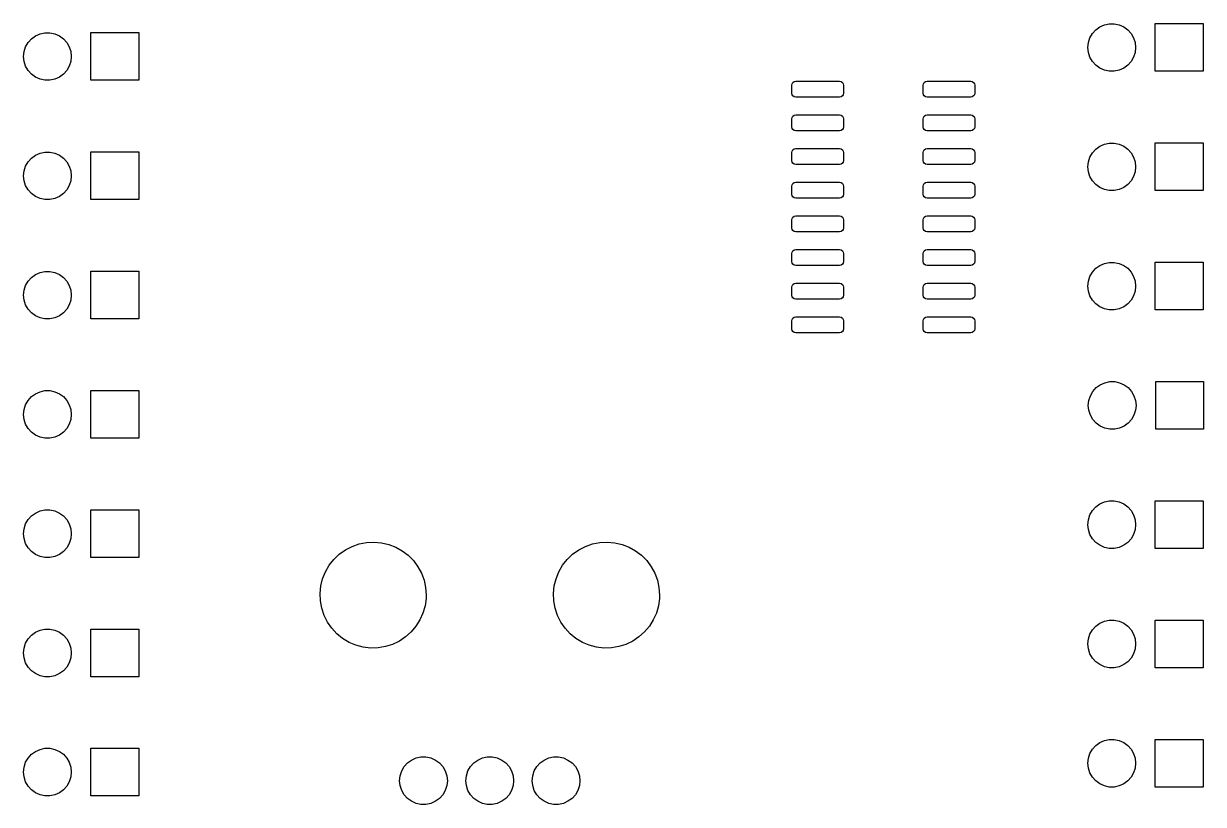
# Model space of a CAD drawing. Extents: x 0 to 360, y 0 to 260.
# Drawn here: x 180.43 to 224.92, y 166.68 to 196.13 of the extents above; entities that cross this region are included whole.
import ezdxf

# ---------------------------------------------------------------- set-up
doc = ezdxf.new("R2010")
doc.units = 0
doc.layers.add('BLACK', color=7, linetype='CONTINUOUS')

msp = doc.modelspace()

# ---------------------------------------------------------------- linework, layer by layer
at = {"layer": 'BLACK', "linetype": 'CONTINUOUS'}
for p, q in [((181.051, 195.742), (181.236, 195.781)), ((181.236, 195.781), (181.424, 195.781)), ((181.424, 195.781), (181.608, 195.742)), ((182.97, 193.986), (182.97, 195.786)), ((182.97, 195.786), (184.77, 195.786)), ((184.77, 195.786), (184.77, 193.986)), ((220.738, 195.755), (220.864, 195.895)), ((220.864, 195.895), (221.017, 196.006)), ((221.017, 196.006), (221.188, 196.082)), ((221.188, 196.082), (221.373, 196.121)), ((221.373, 196.121), (221.561, 196.121)), ((221.561, 196.121), (221.745, 196.082)), ((221.745, 196.082), (221.917, 196.006)), ((221.917, 196.006), (222.069, 195.895)), ((222.069, 195.895), (222.195, 195.755)), ((223.107, 194.326), (223.107, 196.126)), ((223.107, 196.126), (224.907, 196.126)), ((224.907, 196.126), (224.907, 194.326)), ((180.507, 195.252), (180.601, 195.415)), ((180.601, 195.415), (180.727, 195.555)), ((180.727, 195.555), (180.88, 195.666)), ((180.88, 195.666), (181.051, 195.742)), ((181.608, 195.742), (181.78, 195.666)), ((181.78, 195.666), (181.932, 195.555)), ((181.932, 195.555), (182.058, 195.415)), ((182.058, 195.415), (182.152, 195.252)), ((220.567, 195.226), (220.586, 195.414)), ((220.586, 195.414), (220.644, 195.592)), ((220.644, 195.592), (220.738, 195.755)), ((222.195, 195.755), (222.289, 195.592)), ((222.289, 195.592), (222.347, 195.414)), ((222.347, 195.414), (222.367, 195.226)), ((180.43, 194.886), (180.449, 195.073)), ((180.449, 194.699), (180.43, 194.886)), ((180.449, 195.073), (180.507, 195.252)), ((182.152, 195.252), (182.21, 195.073)), ((182.21, 195.073), (182.23, 194.886)), ((182.23, 194.886), (182.21, 194.699)), ((220.586, 195.039), (220.567, 195.226)), ((220.644, 194.86), (220.586, 195.039)), ((222.347, 195.039), (222.289, 194.86)), ((222.367, 195.226), (222.347, 195.039)), ((180.507, 194.52), (180.449, 194.699)), ((180.601, 194.357), (180.507, 194.52)), ((182.152, 194.52), (182.058, 194.357)), ((182.21, 194.699), (182.152, 194.52)), ((220.738, 194.697), (220.644, 194.86)), ((220.864, 194.558), (220.738, 194.697)), ((221.017, 194.447), (220.864, 194.558)), ((221.188, 194.37), (221.017, 194.447)), ((221.917, 194.447), (221.745, 194.37)), ((222.069, 194.558), (221.917, 194.447)), ((222.195, 194.697), (222.069, 194.558)), ((222.289, 194.86), (222.195, 194.697)), ((180.727, 194.217), (180.601, 194.357)), ((180.88, 194.107), (180.727, 194.217)), ((181.051, 194.03), (180.88, 194.107)), ((181.236, 193.991), (181.051, 194.03)), ((181.424, 193.991), (181.236, 193.991)), ((181.608, 194.03), (181.424, 193.991)), ((181.78, 194.107), (181.608, 194.03)), ((181.932, 194.217), (181.78, 194.107)), ((182.058, 194.357), (181.932, 194.217)), ((184.77, 193.986), (182.97, 193.986)), ((221.373, 194.331), (221.188, 194.37)), ((221.561, 194.331), (221.373, 194.331)), ((221.745, 194.37), (221.561, 194.331)), ((224.907, 194.326), (223.107, 194.326)), ((209.401, 193.802), (209.412, 193.859)), ((209.401, 193.502), (209.401, 193.802)), ((209.412, 193.859), (209.445, 193.908)), ((209.445, 193.908), (209.494, 193.941)), ((209.494, 193.941), (209.551, 193.952)), ((209.551, 193.952), (211.201, 193.952)), ((211.201, 193.952), (211.258, 193.941)), ((211.258, 193.941), (211.307, 193.908)), ((211.307, 193.908), (211.34, 193.859)), ((211.34, 193.859), (211.351, 193.802)), ((211.351, 193.802), (211.351, 193.502)), ((214.351, 193.802), (214.362, 193.859)), ((214.351, 193.502), (214.351, 193.802)), ((214.362, 193.859), (214.395, 193.908)), ((214.395, 193.908), (214.444, 193.941)), ((214.444, 193.941), (214.501, 193.952)), ((214.501, 193.952), (216.151, 193.952)), ((216.151, 193.952), (216.208, 193.941)), ((216.208, 193.941), (216.257, 193.908)), ((216.257, 193.908), (216.29, 193.859)), ((216.29, 193.859), (216.301, 193.802)), ((216.301, 193.802), (216.301, 193.502)), ((209.412, 193.445), (209.401, 193.502)), ((209.445, 193.396), (209.412, 193.445)), ((209.494, 193.363), (209.445, 193.396)), ((209.551, 193.352), (209.494, 193.363)), ((211.201, 193.352), (209.551, 193.352)), ((211.258, 193.363), (211.201, 193.352)), ((211.307, 193.396), (211.258, 193.363)), ((211.34, 193.445), (211.307, 193.396)), ((211.351, 193.502), (211.34, 193.445)), ((214.362, 193.445), (214.351, 193.502)), ((214.395, 193.396), (214.362, 193.445)), ((214.444, 193.363), (214.395, 193.396)), ((214.501, 193.352), (214.444, 193.363)), ((216.151, 193.352), (214.501, 193.352)), ((216.208, 193.363), (216.151, 193.352)), ((216.257, 193.396), (216.208, 193.363)), ((216.29, 193.445), (216.257, 193.396)), ((216.301, 193.502), (216.29, 193.445)), ((209.445, 192.638), (209.494, 192.671)), ((209.494, 192.671), (209.551, 192.682)), ((209.551, 192.682), (211.201, 192.682)), ((211.201, 192.682), (211.258, 192.671)), ((211.258, 192.671), (211.307, 192.638)), ((214.395, 192.638), (214.444, 192.671)), ((214.444, 192.671), (214.501, 192.682)), ((214.501, 192.682), (216.151, 192.682)), ((216.151, 192.682), (216.208, 192.671)), ((216.208, 192.671), (216.257, 192.638)), ((209.401, 192.532), (209.412, 192.589)), ((209.401, 192.232), (209.401, 192.532)), ((209.412, 192.175), (209.401, 192.232)), ((209.412, 192.589), (209.445, 192.638)), ((211.307, 192.638), (211.34, 192.589)), ((211.34, 192.589), (211.351, 192.532)), ((211.351, 192.232), (211.34, 192.175)), ((211.351, 192.532), (211.351, 192.232)), ((214.351, 192.532), (214.362, 192.589)), ((214.351, 192.232), (214.351, 192.532)), ((214.362, 192.175), (214.351, 192.232)), ((214.362, 192.589), (214.395, 192.638)), ((216.257, 192.638), (216.29, 192.589)), ((216.29, 192.589), (216.301, 192.532)), ((216.301, 192.232), (216.29, 192.175)), ((216.301, 192.532), (216.301, 192.232)), ((209.445, 192.126), (209.412, 192.175)), ((209.494, 192.093), (209.445, 192.126)), ((209.551, 192.082), (209.494, 192.093)), ((211.201, 192.082), (209.551, 192.082)), ((211.258, 192.093), (211.201, 192.082)), ((211.307, 192.126), (211.258, 192.093)), ((211.34, 192.175), (211.307, 192.126)), ((214.395, 192.126), (214.362, 192.175)), ((214.444, 192.093), (214.395, 192.126)), ((214.501, 192.082), (214.444, 192.093)), ((216.151, 192.082), (214.501, 192.082)), ((216.208, 192.093), (216.151, 192.082)), ((216.257, 192.126), (216.208, 192.093)), ((216.29, 192.175), (216.257, 192.126)), ((209.401, 191.262), (209.412, 191.319)), ((209.412, 191.319), (209.445, 191.368)), ((209.445, 191.368), (209.494, 191.401)), ((209.494, 191.401), (209.551, 191.412)), ((209.551, 191.412), (211.201, 191.412)), ((211.201, 191.412), (211.258, 191.401)), ((211.258, 191.401), (211.307, 191.368)), ((211.307, 191.368), (211.34, 191.319)), ((211.34, 191.319), (211.351, 191.262)), ((214.351, 191.262), (214.362, 191.319)), ((214.362, 191.319), (214.395, 191.368)), ((214.395, 191.368), (214.444, 191.401)), ((214.444, 191.401), (214.501, 191.412)), ((214.501, 191.412), (216.151, 191.412)), ((216.151, 191.412), (216.208, 191.401)), ((216.208, 191.401), (216.257, 191.368)), ((216.257, 191.368), (216.29, 191.319)), ((216.29, 191.319), (216.301, 191.262)), ((220.738, 191.255), (220.864, 191.395)), ((220.864, 191.395), (221.017, 191.506)), ((221.017, 191.506), (221.188, 191.582)), ((221.188, 191.582), (221.373, 191.621)), ((221.373, 191.621), (221.561, 191.621)), ((221.561, 191.621), (221.745, 191.582)), ((221.745, 191.582), (221.917, 191.506)), ((221.917, 191.506), (222.069, 191.395)), ((222.069, 191.395), (222.195, 191.255)), ((223.107, 189.826), (223.107, 191.626)), ((223.107, 191.626), (224.907, 191.626)), ((224.907, 191.626), (224.907, 189.826)), ((180.507, 190.752), (180.601, 190.915)), ((180.601, 190.915), (180.727, 191.055)), ((180.727, 191.055), (180.88, 191.166)), ((180.88, 191.166), (181.051, 191.242)), ((181.051, 191.242), (181.236, 191.281)), ((181.236, 191.281), (181.424, 191.281)), ((181.424, 191.281), (181.608, 191.242)), ((181.608, 191.242), (181.78, 191.166)), ((181.78, 191.166), (181.932, 191.055)), ((181.932, 191.055), (182.058, 190.915)), ((182.058, 190.915), (182.152, 190.752)), ((182.97, 189.486), (182.97, 191.286)), ((182.97, 191.286), (184.77, 191.286)), ((184.77, 191.286), (184.77, 189.486)), ((209.401, 190.962), (209.401, 191.262)), ((209.412, 190.905), (209.401, 190.962)), ((209.445, 190.856), (209.412, 190.905)), ((211.34, 190.905), (211.307, 190.856)), ((211.351, 190.962), (211.34, 190.905)), ((211.351, 191.262), (211.351, 190.962)), ((214.351, 190.962), (214.351, 191.262)), ((214.362, 190.905), (214.351, 190.962)), ((214.395, 190.856), (214.362, 190.905)), ((216.29, 190.905), (216.257, 190.856)), ((216.301, 190.962), (216.29, 190.905)), ((216.301, 191.262), (216.301, 190.962)), ((220.567, 190.726), (220.586, 190.914)), ((220.586, 190.914), (220.644, 191.092)), ((220.644, 191.092), (220.738, 191.255)), ((222.195, 191.255), (222.289, 191.092)), ((222.289, 191.092), (222.347, 190.914)), ((222.347, 190.914), (222.367, 190.726)), ((180.43, 190.386), (180.449, 190.573)), ((180.449, 190.573), (180.507, 190.752)), ((182.152, 190.752), (182.21, 190.573)), ((182.21, 190.573), (182.23, 190.386)), ((209.494, 190.823), (209.445, 190.856)), ((209.551, 190.812), (209.494, 190.823)), ((211.201, 190.812), (209.551, 190.812)), ((211.258, 190.823), (211.201, 190.812)), ((211.307, 190.856), (211.258, 190.823)), ((214.444, 190.823), (214.395, 190.856)), ((214.501, 190.812), (214.444, 190.823)), ((216.151, 190.812), (214.501, 190.812)), ((216.208, 190.823), (216.151, 190.812)), ((216.257, 190.856), (216.208, 190.823)), ((220.586, 190.539), (220.567, 190.726)), ((220.644, 190.36), (220.586, 190.539)), ((222.347, 190.539), (222.289, 190.36)), ((222.367, 190.726), (222.347, 190.539)), ((180.449, 190.199), (180.43, 190.386)), ((180.507, 190.02), (180.449, 190.199)), ((180.601, 189.857), (180.507, 190.02)), ((182.152, 190.02), (182.058, 189.857)), ((182.21, 190.199), (182.152, 190.02)), ((182.23, 190.386), (182.21, 190.199)), ((209.401, 189.992), (209.412, 190.049)), ((209.401, 189.692), (209.401, 189.992)), ((209.412, 190.049), (209.445, 190.098)), ((209.445, 190.098), (209.494, 190.131)), ((209.494, 190.131), (209.551, 190.142)), ((209.551, 190.142), (211.201, 190.142)), ((211.201, 190.142), (211.258, 190.131)), ((211.258, 190.131), (211.307, 190.098)), ((211.307, 190.098), (211.34, 190.049)), ((211.34, 190.049), (211.351, 189.992)), ((211.351, 189.992), (211.351, 189.692)), ((214.351, 189.992), (214.362, 190.049)), ((214.351, 189.692), (214.351, 189.992)), ((214.362, 190.049), (214.395, 190.098)), ((214.395, 190.098), (214.444, 190.131)), ((214.444, 190.131), (214.501, 190.142)), ((214.501, 190.142), (216.151, 190.142)), ((216.151, 190.142), (216.208, 190.131)), ((216.208, 190.131), (216.257, 190.098)), ((216.257, 190.098), (216.29, 190.049)), ((216.29, 190.049), (216.301, 189.992)), ((216.301, 189.992), (216.301, 189.692)), ((220.738, 190.197), (220.644, 190.36)), ((220.864, 190.058), (220.738, 190.197)), ((221.017, 189.947), (220.864, 190.058)), ((222.069, 190.058), (221.917, 189.947)), ((222.195, 190.197), (222.069, 190.058)), ((222.289, 190.36), (222.195, 190.197)), ((180.727, 189.717), (180.601, 189.857)), ((180.88, 189.607), (180.727, 189.717)), ((181.051, 189.53), (180.88, 189.607)), ((181.78, 189.607), (181.608, 189.53)), ((181.932, 189.717), (181.78, 189.607)), ((182.058, 189.857), (181.932, 189.717)), ((209.412, 189.635), (209.401, 189.692)), ((209.445, 189.586), (209.412, 189.635)), ((209.494, 189.553), (209.445, 189.586)), ((209.551, 189.542), (209.494, 189.553)), ((211.201, 189.542), (209.551, 189.542)), ((211.258, 189.553), (211.201, 189.542)), ((211.307, 189.586), (211.258, 189.553)), ((211.34, 189.635), (211.307, 189.586)), ((211.351, 189.692), (211.34, 189.635)), ((214.362, 189.635), (214.351, 189.692)), ((214.395, 189.586), (214.362, 189.635)), ((214.444, 189.553), (214.395, 189.586)), ((214.501, 189.542), (214.444, 189.553)), ((216.151, 189.542), (214.501, 189.542)), ((216.208, 189.553), (216.151, 189.542)), ((216.257, 189.586), (216.208, 189.553)), ((216.29, 189.635), (216.257, 189.586)), ((216.301, 189.692), (216.29, 189.635)), ((221.188, 189.87), (221.017, 189.947)), ((221.373, 189.831), (221.188, 189.87)), ((221.561, 189.831), (221.373, 189.831)), ((221.745, 189.87), (221.561, 189.831)), ((221.917, 189.947), (221.745, 189.87)), ((224.907, 189.826), (223.107, 189.826)), ((181.236, 189.491), (181.051, 189.53)), ((181.424, 189.491), (181.236, 189.491)), ((181.608, 189.53), (181.424, 189.491)), ((184.77, 189.486), (182.97, 189.486)), ((209.401, 188.722), (209.412, 188.779)), ((209.401, 188.422), (209.401, 188.722)), ((209.412, 188.779), (209.445, 188.828)), ((209.445, 188.828), (209.494, 188.861)), ((209.494, 188.861), (209.551, 188.872)), ((209.551, 188.872), (211.201, 188.872)), ((211.201, 188.872), (211.258, 188.861)), ((211.258, 188.861), (211.307, 188.828)), ((211.307, 188.828), (211.34, 188.779)), ((211.34, 188.779), (211.351, 188.722)), ((211.351, 188.722), (211.351, 188.422)), ((214.351, 188.722), (214.362, 188.779)), ((214.351, 188.422), (214.351, 188.722)), ((214.362, 188.779), (214.395, 188.828)), ((214.395, 188.828), (214.444, 188.861)), ((214.444, 188.861), (214.501, 188.872)), ((214.501, 188.872), (216.151, 188.872)), ((216.151, 188.872), (216.208, 188.861)), ((216.208, 188.861), (216.257, 188.828)), ((216.257, 188.828), (216.29, 188.779)), ((216.29, 188.779), (216.301, 188.722)), ((216.301, 188.722), (216.301, 188.422)), ((209.412, 188.365), (209.401, 188.422)), ((209.445, 188.316), (209.412, 188.365)), ((209.494, 188.283), (209.445, 188.316)), ((209.551, 188.272), (209.494, 188.283)), ((211.201, 188.272), (209.551, 188.272)), ((211.258, 188.283), (211.201, 188.272)), ((211.307, 188.316), (211.258, 188.283)), ((211.34, 188.365), (211.307, 188.316)), ((211.351, 188.422), (211.34, 188.365)), ((214.362, 188.365), (214.351, 188.422)), ((214.395, 188.316), (214.362, 188.365)), ((214.444, 188.283), (214.395, 188.316)), ((214.501, 188.272), (214.444, 188.283)), ((216.151, 188.272), (214.501, 188.272)), ((216.208, 188.283), (216.151, 188.272)), ((216.257, 188.316), (216.208, 188.283)), ((216.29, 188.365), (216.257, 188.316)), ((216.301, 188.422), (216.29, 188.365)), ((209.401, 187.452), (209.412, 187.509)), ((209.401, 187.152), (209.401, 187.452)), ((209.412, 187.509), (209.445, 187.558)), ((209.445, 187.558), (209.494, 187.591)), ((209.494, 187.591), (209.551, 187.602)), ((209.551, 187.602), (211.201, 187.602)), ((211.201, 187.602), (211.258, 187.591)), ((211.258, 187.591), (211.307, 187.558)), ((211.307, 187.558), (211.34, 187.509)), ((211.34, 187.509), (211.351, 187.452)), ((211.351, 187.452), (211.351, 187.152)), ((214.351, 187.452), (214.362, 187.509)), ((214.351, 187.152), (214.351, 187.452)), ((214.362, 187.509), (214.395, 187.558)), ((214.395, 187.558), (214.444, 187.591)), ((214.444, 187.591), (214.501, 187.602)), ((214.501, 187.602), (216.151, 187.602)), ((216.151, 187.602), (216.208, 187.591)), ((216.208, 187.591), (216.257, 187.558)), ((216.257, 187.558), (216.29, 187.509)), ((216.29, 187.509), (216.301, 187.452)), ((216.301, 187.452), (216.301, 187.152)), ((209.412, 187.095), (209.401, 187.152)), ((209.445, 187.046), (209.412, 187.095)), ((209.494, 187.013), (209.445, 187.046)), ((209.551, 187.002), (209.494, 187.013)), ((211.201, 187.002), (209.551, 187.002)), ((211.258, 187.013), (211.201, 187.002)), ((211.307, 187.046), (211.258, 187.013)), ((211.34, 187.095), (211.307, 187.046)), ((211.351, 187.152), (211.34, 187.095)), ((214.362, 187.095), (214.351, 187.152)), ((214.395, 187.046), (214.362, 187.095)), ((214.444, 187.013), (214.395, 187.046)), ((214.501, 187.002), (214.444, 187.013)), ((216.151, 187.002), (214.501, 187.002)), ((216.208, 187.013), (216.151, 187.002)), ((216.257, 187.046), (216.208, 187.013)), ((216.29, 187.095), (216.257, 187.046)), ((216.301, 187.152), (216.29, 187.095)), ((220.738, 186.755), (220.864, 186.895)), ((220.864, 186.895), (221.017, 187.006)), ((221.017, 187.006), (221.188, 187.082)), ((221.188, 187.082), (221.373, 187.121)), ((221.373, 187.121), (221.561, 187.121)), ((221.561, 187.121), (221.745, 187.082)), ((221.745, 187.082), (221.917, 187.006)), ((221.917, 187.006), (222.069, 186.895)), ((222.069, 186.895), (222.195, 186.755)), ((223.107, 185.326), (223.107, 187.126)), ((223.107, 187.126), (224.907, 187.126)), ((224.907, 187.126), (224.907, 185.326)), ((180.601, 186.415), (180.727, 186.555)), ((180.727, 186.555), (180.88, 186.666)), ((180.88, 186.666), (181.051, 186.742)), ((181.051, 186.742), (181.236, 186.781)), ((181.236, 186.781), (181.424, 186.781)), ((181.424, 186.781), (181.608, 186.742)), ((181.608, 186.742), (181.78, 186.666)), ((181.78, 186.666), (181.932, 186.555)), ((181.932, 186.555), (182.058, 186.415)), ((182.97, 184.986), (182.97, 186.786)), ((182.97, 186.786), (184.77, 186.786)), ((184.77, 186.786), (184.77, 184.986)), ((220.586, 186.414), (220.644, 186.592)), ((220.644, 186.592), (220.738, 186.755)), ((222.195, 186.755), (222.289, 186.592)), ((222.289, 186.592), (222.347, 186.414)), ((180.43, 185.886), (180.449, 186.073)), ((180.449, 186.073), (180.507, 186.252)), ((180.507, 186.252), (180.601, 186.415)), ((182.058, 186.415), (182.152, 186.252)), ((182.152, 186.252), (182.21, 186.073)), ((182.21, 186.073), (182.23, 185.886)), ((209.401, 186.182), (209.412, 186.239)), ((209.401, 185.882), (209.401, 186.182)), ((209.412, 186.239), (209.445, 186.288)), ((209.445, 186.288), (209.494, 186.321)), ((209.494, 186.321), (209.551, 186.332)), ((209.551, 186.332), (211.201, 186.332)), ((211.201, 186.332), (211.258, 186.321)), ((211.258, 186.321), (211.307, 186.288)), ((211.307, 186.288), (211.34, 186.239)), ((211.34, 186.239), (211.351, 186.182)), ((211.351, 186.182), (211.351, 185.882)), ((214.351, 186.182), (214.362, 186.239)), ((214.351, 185.882), (214.351, 186.182)), ((214.362, 186.239), (214.395, 186.288)), ((214.395, 186.288), (214.444, 186.321)), ((214.444, 186.321), (214.501, 186.332)), ((214.501, 186.332), (216.151, 186.332)), ((216.151, 186.332), (216.208, 186.321)), ((216.208, 186.321), (216.257, 186.288)), ((216.257, 186.288), (216.29, 186.239)), ((216.29, 186.239), (216.301, 186.182)), ((216.301, 186.182), (216.301, 185.882)), ((220.567, 186.226), (220.586, 186.414)), ((220.586, 186.039), (220.567, 186.226)), ((220.644, 185.86), (220.586, 186.039)), ((222.347, 186.039), (222.289, 185.86)), ((222.347, 186.414), (222.367, 186.226)), ((222.367, 186.226), (222.347, 186.039)), ((180.449, 185.699), (180.43, 185.886)), ((180.507, 185.52), (180.449, 185.699)), ((182.21, 185.699), (182.152, 185.52)), ((182.23, 185.886), (182.21, 185.699)), ((209.412, 185.825), (209.401, 185.882)), ((209.445, 185.776), (209.412, 185.825)), ((209.494, 185.743), (209.445, 185.776)), ((209.551, 185.732), (209.494, 185.743)), ((211.201, 185.732), (209.551, 185.732)), ((211.258, 185.743), (211.201, 185.732)), ((211.307, 185.776), (211.258, 185.743)), ((211.34, 185.825), (211.307, 185.776)), ((211.351, 185.882), (211.34, 185.825)), ((214.362, 185.825), (214.351, 185.882)), ((214.395, 185.776), (214.362, 185.825)), ((214.444, 185.743), (214.395, 185.776)), ((214.501, 185.732), (214.444, 185.743)), ((216.151, 185.732), (214.501, 185.732)), ((216.208, 185.743), (216.151, 185.732)), ((216.257, 185.776), (216.208, 185.743)), ((216.29, 185.825), (216.257, 185.776)), ((216.301, 185.882), (216.29, 185.825)), ((220.738, 185.697), (220.644, 185.86)), ((220.864, 185.558), (220.738, 185.697)), ((221.017, 185.447), (220.864, 185.558)), ((222.069, 185.558), (221.917, 185.447)), ((222.195, 185.697), (222.069, 185.558)), ((222.289, 185.86), (222.195, 185.697)), ((180.601, 185.357), (180.507, 185.52)), ((180.727, 185.217), (180.601, 185.357)), ((180.88, 185.107), (180.727, 185.217)), ((181.051, 185.03), (180.88, 185.107)), ((181.78, 185.107), (181.608, 185.03)), ((181.932, 185.217), (181.78, 185.107)), ((182.058, 185.357), (181.932, 185.217)), ((182.152, 185.52), (182.058, 185.357)), ((221.188, 185.37), (221.017, 185.447)), ((221.373, 185.331), (221.188, 185.37)), ((221.561, 185.331), (221.373, 185.331)), ((221.745, 185.37), (221.561, 185.331)), ((221.917, 185.447), (221.745, 185.37)), ((224.907, 185.326), (223.107, 185.326)), ((181.236, 184.991), (181.051, 185.03)), ((181.424, 184.991), (181.236, 184.991)), ((181.608, 185.03), (181.424, 184.991)), ((184.77, 184.986), (182.97, 184.986)), ((209.401, 184.912), (209.412, 184.969)), ((209.401, 184.612), (209.401, 184.912)), ((209.412, 184.969), (209.445, 185.018)), ((209.445, 185.018), (209.494, 185.051)), ((209.494, 185.051), (209.551, 185.062)), ((209.551, 185.062), (211.201, 185.062)), ((211.201, 185.062), (211.258, 185.051)), ((211.258, 185.051), (211.307, 185.018)), ((211.307, 185.018), (211.34, 184.969)), ((211.34, 184.969), (211.351, 184.912)), ((211.351, 184.912), (211.351, 184.612)), ((214.351, 184.912), (214.362, 184.969)), ((214.351, 184.612), (214.351, 184.912)), ((214.362, 184.969), (214.395, 185.018)), ((214.395, 185.018), (214.444, 185.051)), ((214.444, 185.051), (214.501, 185.062)), ((214.501, 185.062), (216.151, 185.062)), ((216.151, 185.062), (216.208, 185.051)), ((216.208, 185.051), (216.257, 185.018)), ((216.257, 185.018), (216.29, 184.969)), ((216.29, 184.969), (216.301, 184.912)), ((216.301, 184.912), (216.301, 184.612)), ((209.412, 184.555), (209.401, 184.612)), ((209.445, 184.506), (209.412, 184.555)), ((209.494, 184.473), (209.445, 184.506)), ((209.551, 184.462), (209.494, 184.473)), ((211.201, 184.462), (209.551, 184.462)), ((211.258, 184.473), (211.201, 184.462)), ((211.307, 184.506), (211.258, 184.473)), ((211.34, 184.555), (211.307, 184.506)), ((211.351, 184.612), (211.34, 184.555)), ((214.362, 184.555), (214.351, 184.612)), ((214.395, 184.506), (214.362, 184.555)), ((214.444, 184.473), (214.395, 184.506)), ((214.501, 184.462), (214.444, 184.473)), ((216.151, 184.462), (214.501, 184.462)), ((216.208, 184.473), (216.151, 184.462)), ((216.257, 184.506), (216.208, 184.473)), ((216.29, 184.555), (216.257, 184.506)), ((216.301, 184.612), (216.29, 184.555)), ((220.879, 182.395), (221.032, 182.506)), ((221.032, 182.506), (221.203, 182.582)), ((221.203, 182.582), (221.388, 182.621)), ((221.388, 182.621), (221.576, 182.621)), ((221.576, 182.621), (221.76, 182.582)), ((221.76, 182.582), (221.932, 182.506)), ((221.932, 182.506), (222.084, 182.395)), ((223.122, 180.826), (223.122, 182.626)), ((223.122, 182.626), (224.922, 182.626)), ((224.922, 182.626), (224.922, 180.826)), ((180.601, 181.915), (180.727, 182.055)), ((180.727, 182.055), (180.88, 182.166)), ((180.88, 182.166), (181.051, 182.242)), ((181.051, 182.242), (181.236, 182.281)), ((181.236, 182.281), (181.424, 182.281)), ((181.424, 182.281), (181.608, 182.242)), ((181.608, 182.242), (181.78, 182.166)), ((181.78, 182.166), (181.932, 182.055)), ((181.932, 182.055), (182.058, 181.915)), ((182.97, 180.486), (182.97, 182.286)), ((182.97, 182.286), (184.77, 182.286)), ((184.77, 182.286), (184.77, 180.486)), ((220.601, 181.914), (220.659, 182.092)), ((220.659, 182.092), (220.753, 182.255)), ((220.753, 182.255), (220.879, 182.395)), ((222.084, 182.395), (222.21, 182.255)), ((222.21, 182.255), (222.304, 182.092)), ((222.304, 182.092), (222.362, 181.914)), ((180.43, 181.386), (180.449, 181.573)), ((180.449, 181.573), (180.507, 181.752)), ((180.507, 181.752), (180.601, 181.915)), ((182.058, 181.915), (182.152, 181.752)), ((182.152, 181.752), (182.21, 181.573)), ((182.21, 181.573), (182.23, 181.386)), ((220.582, 181.726), (220.601, 181.914)), ((220.601, 181.539), (220.582, 181.726)), ((220.659, 181.36), (220.601, 181.539)), ((222.362, 181.539), (222.304, 181.36)), ((222.362, 181.914), (222.382, 181.726)), ((222.382, 181.726), (222.362, 181.539)), ((180.449, 181.199), (180.43, 181.386)), ((180.507, 181.02), (180.449, 181.199)), ((182.21, 181.199), (182.152, 181.02)), ((182.23, 181.386), (182.21, 181.199)), ((220.753, 181.197), (220.659, 181.36)), ((220.879, 181.058), (220.753, 181.197)), ((222.21, 181.197), (222.084, 181.058)), ((222.304, 181.36), (222.21, 181.197)), ((180.601, 180.857), (180.507, 181.02)), ((180.727, 180.717), (180.601, 180.857)), ((180.88, 180.607), (180.727, 180.717)), ((181.932, 180.717), (181.78, 180.607)), ((182.058, 180.857), (181.932, 180.717)), ((182.152, 181.02), (182.058, 180.857)), ((221.032, 180.947), (220.879, 181.058)), ((221.203, 180.87), (221.032, 180.947)), ((221.388, 180.831), (221.203, 180.87)), ((221.576, 180.831), (221.388, 180.831)), ((221.76, 180.87), (221.576, 180.831)), ((221.932, 180.947), (221.76, 180.87)), ((222.084, 181.058), (221.932, 180.947)), ((224.922, 180.826), (223.122, 180.826)), ((181.051, 180.53), (180.88, 180.607)), ((181.236, 180.491), (181.051, 180.53)), ((181.424, 180.491), (181.236, 180.491)), ((181.608, 180.53), (181.424, 180.491)), ((181.78, 180.607), (181.608, 180.53)), ((184.77, 180.486), (182.97, 180.486)), ((220.864, 177.895), (221.017, 178.006)), ((221.017, 178.006), (221.188, 178.082)), ((221.188, 178.082), (221.373, 178.121)), ((221.373, 178.121), (221.561, 178.121)), ((221.561, 178.121), (221.745, 178.082)), ((221.745, 178.082), (221.917, 178.006)), ((221.917, 178.006), (222.069, 177.895)), ((223.107, 176.326), (223.107, 178.126)), ((223.107, 178.126), (224.907, 178.126)), ((224.907, 178.126), (224.907, 176.326)), ((180.601, 177.415), (180.727, 177.555)), ((180.727, 177.555), (180.88, 177.666)), ((180.88, 177.666), (181.051, 177.742)), ((181.051, 177.742), (181.236, 177.781)), ((181.236, 177.781), (181.424, 177.781)), ((181.424, 177.781), (181.608, 177.742)), ((181.608, 177.742), (181.78, 177.666)), ((181.78, 177.666), (181.932, 177.555)), ((181.932, 177.555), (182.058, 177.415)), ((182.97, 175.986), (182.97, 177.786)), ((182.97, 177.786), (184.77, 177.786)), ((184.77, 177.786), (184.77, 175.986)), ((220.586, 177.414), (220.644, 177.592)), ((220.644, 177.592), (220.738, 177.755)), ((220.738, 177.755), (220.864, 177.895)), ((222.069, 177.895), (222.195, 177.755)), ((222.195, 177.755), (222.289, 177.592)), ((222.289, 177.592), (222.347, 177.414)), ((180.449, 177.073), (180.507, 177.252)), ((180.507, 177.252), (180.601, 177.415)), ((182.058, 177.415), (182.152, 177.252)), ((182.152, 177.252), (182.21, 177.073)), ((220.567, 177.226), (220.586, 177.414)), ((220.586, 177.039), (220.567, 177.226)), ((222.347, 177.414), (222.367, 177.226)), ((222.367, 177.226), (222.347, 177.039)), ((180.43, 176.886), (180.449, 177.073)), ((180.449, 176.699), (180.43, 176.886)), ((180.507, 176.52), (180.449, 176.699)), ((182.21, 176.699), (182.152, 176.52)), ((182.21, 177.073), (182.23, 176.886)), ((182.23, 176.886), (182.21, 176.699)), ((220.644, 176.86), (220.586, 177.039)), ((220.738, 176.697), (220.644, 176.86)), ((220.864, 176.558), (220.738, 176.697)), ((222.195, 176.697), (222.069, 176.558)), ((222.289, 176.86), (222.195, 176.697)), ((222.347, 177.039), (222.289, 176.86)), ((180.601, 176.357), (180.507, 176.52)), ((180.727, 176.217), (180.601, 176.357)), ((180.88, 176.107), (180.727, 176.217)), ((181.932, 176.217), (181.78, 176.107)), ((182.058, 176.357), (181.932, 176.217)), ((182.152, 176.52), (182.058, 176.357)), ((192.335, 176.111), (192.565, 176.275)), ((192.565, 176.275), (192.816, 176.406)), ((192.816, 176.406), (193.082, 176.499)), ((193.082, 176.499), (193.359, 176.554)), ((193.359, 176.554), (193.641, 176.57)), ((193.641, 176.57), (193.923, 176.545)), ((193.923, 176.545), (194.198, 176.482)), ((194.198, 176.482), (194.462, 176.38)), ((194.462, 176.38), (194.708, 176.242)), ((194.708, 176.242), (194.933, 176.07)), ((201.135, 176.111), (201.365, 176.275)), ((201.365, 176.275), (201.616, 176.406)), ((201.616, 176.406), (201.882, 176.499)), ((201.882, 176.499), (202.159, 176.554)), ((202.159, 176.554), (202.441, 176.57)), ((202.441, 176.57), (202.723, 176.545)), ((202.723, 176.545), (202.998, 176.482)), ((202.998, 176.482), (203.262, 176.38)), ((203.262, 176.38), (203.508, 176.242)), ((203.508, 176.242), (203.733, 176.07)), ((221.017, 176.447), (220.864, 176.558)), ((221.188, 176.37), (221.017, 176.447)), ((221.373, 176.331), (221.188, 176.37)), ((221.561, 176.331), (221.373, 176.331)), ((221.745, 176.37), (221.561, 176.331)), ((221.917, 176.447), (221.745, 176.37)), ((222.069, 176.558), (221.917, 176.447)), ((224.907, 176.326), (223.107, 176.326)), ((181.051, 176.03), (180.88, 176.107)), ((181.236, 175.991), (181.051, 176.03)), ((181.424, 175.991), (181.236, 175.991)), ((181.608, 176.03), (181.424, 175.991)), ((181.78, 176.107), (181.608, 176.03)), ((184.77, 175.986), (182.97, 175.986)), ((191.956, 175.694), (192.131, 175.916)), ((192.131, 175.916), (192.335, 176.111)), ((194.933, 176.07), (195.131, 175.869)), ((195.131, 175.869), (195.299, 175.642)), ((200.756, 175.694), (200.931, 175.916)), ((200.931, 175.916), (201.135, 176.111)), ((203.733, 176.07), (203.931, 175.869)), ((203.931, 175.869), (204.099, 175.642)), ((191.708, 175.188), (191.814, 175.45)), ((191.814, 175.45), (191.956, 175.694)), ((195.299, 175.642), (195.433, 175.393)), ((195.433, 175.393), (195.531, 175.128)), ((200.508, 175.188), (200.614, 175.45)), ((200.614, 175.45), (200.756, 175.694)), ((204.099, 175.642), (204.233, 175.393)), ((204.233, 175.393), (204.331, 175.128)), ((191.611, 174.633), (191.64, 174.914)), ((191.64, 174.914), (191.708, 175.188)), ((195.531, 175.128), (195.59, 174.852)), ((200.411, 174.633), (200.44, 174.914)), ((200.44, 174.914), (200.508, 175.188)), ((204.331, 175.128), (204.39, 174.852)), ((191.622, 174.351), (191.611, 174.633)), ((195.606, 174.444), (195.568, 174.164)), ((195.59, 174.852), (195.61, 174.57)), ((195.61, 174.57), (195.606, 174.444)), ((200.422, 174.351), (200.411, 174.633)), ((204.406, 174.444), (204.368, 174.164)), ((204.39, 174.852), (204.41, 174.57)), ((204.41, 174.57), (204.406, 174.444)), ((191.673, 174.073), (191.622, 174.351)), ((191.762, 173.805), (191.673, 174.073)), ((195.568, 174.164), (195.492, 173.893)), ((200.473, 174.073), (200.422, 174.351)), ((200.562, 173.805), (200.473, 174.073)), ((204.368, 174.164), (204.292, 173.893)), ((191.889, 173.552), (191.762, 173.805)), ((192.049, 173.32), (191.889, 173.552)), ((195.378, 173.634), (195.228, 173.394)), ((195.492, 173.893), (195.378, 173.634)), ((200.689, 173.552), (200.562, 173.805)), ((200.849, 173.32), (200.689, 173.552)), ((204.178, 173.634), (204.028, 173.394)), ((204.292, 173.893), (204.178, 173.634)), ((221.017, 173.506), (221.188, 173.582)), ((221.188, 173.582), (221.373, 173.621)), ((221.373, 173.621), (221.561, 173.621)), ((221.561, 173.621), (221.745, 173.582)), ((221.745, 173.582), (221.917, 173.506)), ((223.107, 171.826), (223.107, 173.626)), ((223.107, 173.626), (224.907, 173.626)), ((224.907, 173.626), (224.907, 171.826)), ((180.727, 173.055), (180.88, 173.166)), ((180.88, 173.166), (181.051, 173.242)), ((181.051, 173.242), (181.236, 173.281)), ((181.236, 173.281), (181.424, 173.281)), ((181.424, 173.281), (181.608, 173.242)), ((181.608, 173.242), (181.78, 173.166)), ((181.78, 173.166), (181.932, 173.055)), ((182.97, 171.486), (182.97, 173.286)), ((182.97, 173.286), (184.77, 173.286)), ((184.77, 173.286), (184.77, 171.486)), ((192.241, 173.112), (192.049, 173.32)), ((192.46, 172.934), (192.241, 173.112)), ((195.046, 173.178), (194.836, 172.99)), ((195.228, 173.394), (195.046, 173.178)), ((201.041, 173.112), (200.849, 173.32)), ((201.26, 172.934), (201.041, 173.112)), ((203.846, 173.178), (203.636, 172.99)), ((204.028, 173.394), (203.846, 173.178)), ((220.586, 172.914), (220.644, 173.092)), ((220.644, 173.092), (220.738, 173.255)), ((220.738, 173.255), (220.864, 173.395)), ((220.864, 173.395), (221.017, 173.506)), ((221.917, 173.506), (222.069, 173.395)), ((222.069, 173.395), (222.195, 173.255)), ((222.195, 173.255), (222.289, 173.092)), ((222.289, 173.092), (222.347, 172.914)), ((180.449, 172.573), (180.507, 172.752)), ((180.507, 172.752), (180.601, 172.915)), ((180.601, 172.915), (180.727, 173.055)), ((181.932, 173.055), (182.058, 172.915)), ((182.058, 172.915), (182.152, 172.752)), ((182.152, 172.752), (182.21, 172.573)), ((192.702, 172.788), (192.46, 172.934)), ((192.962, 172.678), (192.702, 172.788)), ((193.235, 172.605), (192.962, 172.678)), ((194.346, 172.71), (194.077, 172.625)), ((194.601, 172.833), (194.346, 172.71)), ((194.836, 172.99), (194.601, 172.833)), ((201.502, 172.788), (201.26, 172.934)), ((201.762, 172.678), (201.502, 172.788)), ((202.035, 172.605), (201.762, 172.678)), ((203.146, 172.71), (202.877, 172.625)), ((203.401, 172.833), (203.146, 172.71)), ((203.636, 172.99), (203.401, 172.833)), ((220.567, 172.726), (220.586, 172.914)), ((220.586, 172.539), (220.567, 172.726)), ((222.347, 172.914), (222.367, 172.726)), ((222.367, 172.726), (222.347, 172.539)), ((180.43, 172.386), (180.449, 172.573)), ((180.449, 172.199), (180.43, 172.386)), ((180.507, 172.02), (180.449, 172.199)), ((182.21, 172.199), (182.152, 172.02)), ((182.21, 172.573), (182.23, 172.386)), ((182.23, 172.386), (182.21, 172.199)), ((193.516, 172.572), (193.235, 172.605)), ((193.798, 172.579), (193.516, 172.572)), ((194.077, 172.625), (193.798, 172.579)), ((202.316, 172.572), (202.035, 172.605)), ((202.598, 172.579), (202.316, 172.572)), ((202.877, 172.625), (202.598, 172.579)), ((220.644, 172.36), (220.586, 172.539)), ((220.738, 172.197), (220.644, 172.36)), ((220.864, 172.058), (220.738, 172.197)), ((222.195, 172.197), (222.069, 172.058)), ((222.289, 172.36), (222.195, 172.197)), ((222.347, 172.539), (222.289, 172.36)), ((180.601, 171.857), (180.507, 172.02)), ((180.727, 171.717), (180.601, 171.857)), ((182.058, 171.857), (181.932, 171.717)), ((182.152, 172.02), (182.058, 171.857)), ((221.017, 171.947), (220.864, 172.058)), ((221.188, 171.87), (221.017, 171.947)), ((221.373, 171.831), (221.188, 171.87)), ((221.561, 171.831), (221.373, 171.831)), ((221.745, 171.87), (221.561, 171.831)), ((221.917, 171.947), (221.745, 171.87)), ((222.069, 172.058), (221.917, 171.947)), ((224.907, 171.826), (223.107, 171.826)), ((180.88, 171.607), (180.727, 171.717)), ((181.051, 171.53), (180.88, 171.607)), ((181.236, 171.491), (181.051, 171.53)), ((181.424, 171.491), (181.236, 171.491)), ((181.608, 171.53), (181.424, 171.491)), ((181.78, 171.607), (181.608, 171.53)), ((181.932, 171.717), (181.78, 171.607)), ((184.77, 171.486), (182.97, 171.486)), ((221.017, 169.006), (221.188, 169.082)), ((221.188, 169.082), (221.373, 169.121)), ((221.373, 169.121), (221.561, 169.121)), ((221.561, 169.121), (221.745, 169.082)), ((221.745, 169.082), (221.917, 169.006)), ((223.107, 167.326), (223.107, 169.126)), ((223.107, 169.126), (224.907, 169.126)), ((224.907, 169.126), (224.907, 167.326)), ((180.727, 168.565), (180.88, 168.676)), ((180.88, 168.676), (181.051, 168.752)), ((181.051, 168.752), (181.236, 168.791)), ((181.236, 168.791), (181.424, 168.791)), ((181.424, 168.791), (181.608, 168.752)), ((181.608, 168.752), (181.78, 168.676)), ((181.78, 168.676), (181.932, 168.565)), ((182.97, 166.996), (182.97, 168.796)), ((182.97, 168.796), (184.77, 168.796)), ((184.77, 168.796), (184.77, 166.996)), ((220.644, 168.592), (220.738, 168.755)), ((220.738, 168.755), (220.864, 168.895)), ((220.864, 168.895), (221.017, 169.006)), ((221.917, 169.006), (222.069, 168.895)), ((222.069, 168.895), (222.195, 168.755)), ((222.195, 168.755), (222.289, 168.592)), ((180.449, 168.083), (180.507, 168.262)), ((180.507, 168.262), (180.601, 168.425)), ((180.601, 168.425), (180.727, 168.565)), ((181.932, 168.565), (182.058, 168.425)), ((182.058, 168.425), (182.152, 168.262)), ((182.152, 168.262), (182.21, 168.083)), ((194.782, 168.099), (194.908, 168.239)), ((194.908, 168.239), (195.06, 168.349)), ((195.06, 168.349), (195.232, 168.426)), ((195.232, 168.426), (195.416, 168.465)), ((195.416, 168.465), (195.604, 168.465)), ((195.604, 168.465), (195.788, 168.426)), ((195.788, 168.426), (195.96, 168.349)), ((195.96, 168.349), (196.112, 168.239)), ((196.112, 168.239), (196.238, 168.099)), ((197.282, 168.099), (197.408, 168.239)), ((197.408, 168.239), (197.56, 168.349)), ((197.56, 168.349), (197.732, 168.426)), ((197.732, 168.426), (197.916, 168.465)), ((197.916, 168.465), (198.104, 168.465)), ((198.104, 168.465), (198.288, 168.426)), ((198.288, 168.426), (198.46, 168.349)), ((198.46, 168.349), (198.612, 168.239)), ((198.612, 168.239), (198.738, 168.099)), ((199.782, 168.099), (199.908, 168.239)), ((199.908, 168.239), (200.06, 168.349)), ((200.06, 168.349), (200.232, 168.426)), ((200.232, 168.426), (200.416, 168.465)), ((200.416, 168.465), (200.604, 168.465)), ((200.604, 168.465), (200.788, 168.426)), ((200.788, 168.426), (200.96, 168.349)), ((200.96, 168.349), (201.112, 168.239)), ((201.112, 168.239), (201.238, 168.099)), ((220.567, 168.226), (220.586, 168.414)), ((220.586, 168.039), (220.567, 168.226)), ((220.586, 168.414), (220.644, 168.592)), ((222.289, 168.592), (222.347, 168.414)), ((222.347, 168.414), (222.367, 168.226)), ((222.367, 168.226), (222.347, 168.039)), ((180.43, 167.896), (180.449, 168.083)), ((180.449, 167.709), (180.43, 167.896)), ((182.21, 168.083), (182.23, 167.896)), ((182.23, 167.896), (182.21, 167.709)), ((194.61, 167.57), (194.63, 167.757)), ((194.63, 167.757), (194.688, 167.936)), ((194.688, 167.936), (194.782, 168.099)), ((196.238, 168.099), (196.332, 167.936)), ((196.332, 167.936), (196.39, 167.757)), ((196.39, 167.757), (196.41, 167.57)), ((197.11, 167.57), (197.13, 167.757)), ((197.13, 167.757), (197.188, 167.936)), ((197.188, 167.936), (197.282, 168.099)), ((198.738, 168.099), (198.832, 167.936)), ((198.832, 167.936), (198.89, 167.757)), ((198.89, 167.757), (198.91, 167.57)), ((199.61, 167.57), (199.63, 167.757)), ((199.63, 167.757), (199.688, 167.936)), ((199.688, 167.936), (199.782, 168.099)), ((201.238, 168.099), (201.332, 167.936)), ((201.332, 167.936), (201.39, 167.757)), ((201.39, 167.757), (201.41, 167.57)), ((220.644, 167.86), (220.586, 168.039)), ((220.738, 167.697), (220.644, 167.86)), ((222.289, 167.86), (222.195, 167.697)), ((222.347, 168.039), (222.289, 167.86)), ((180.507, 167.53), (180.449, 167.709)), ((180.601, 167.367), (180.507, 167.53)), ((180.727, 167.227), (180.601, 167.367)), ((182.058, 167.367), (181.932, 167.227)), ((182.152, 167.53), (182.058, 167.367)), ((182.21, 167.709), (182.152, 167.53)), ((194.63, 167.383), (194.61, 167.57)), ((194.688, 167.204), (194.63, 167.383)), ((196.39, 167.383), (196.332, 167.204)), ((196.41, 167.57), (196.39, 167.383)), ((197.13, 167.383), (197.11, 167.57)), ((197.188, 167.204), (197.13, 167.383)), ((198.89, 167.383), (198.832, 167.204)), ((198.91, 167.57), (198.89, 167.383)), ((199.63, 167.383), (199.61, 167.57)), ((199.688, 167.204), (199.63, 167.383)), ((201.39, 167.383), (201.332, 167.204)), ((201.41, 167.57), (201.39, 167.383)), ((220.864, 167.558), (220.738, 167.697)), ((221.017, 167.447), (220.864, 167.558)), ((221.188, 167.37), (221.017, 167.447)), ((221.373, 167.331), (221.188, 167.37)), ((221.561, 167.331), (221.373, 167.331)), ((221.745, 167.37), (221.561, 167.331)), ((221.917, 167.447), (221.745, 167.37)), ((222.069, 167.558), (221.917, 167.447)), ((222.195, 167.697), (222.069, 167.558)), ((224.907, 167.326), (223.107, 167.326)), ((180.88, 167.117), (180.727, 167.227)), ((181.051, 167.04), (180.88, 167.117)), ((181.236, 167.001), (181.051, 167.04)), ((181.424, 167.001), (181.236, 167.001)), ((181.608, 167.04), (181.424, 167.001)), ((181.78, 167.117), (181.608, 167.04)), ((181.932, 167.227), (181.78, 167.117)), ((184.77, 166.996), (182.97, 166.996)), ((194.782, 167.041), (194.688, 167.204)), ((194.908, 166.901), (194.782, 167.041)), ((195.06, 166.791), (194.908, 166.901)), ((196.112, 166.901), (195.96, 166.791)), ((196.238, 167.041), (196.112, 166.901)), ((196.332, 167.204), (196.238, 167.041)), ((197.282, 167.041), (197.188, 167.204)), ((197.408, 166.901), (197.282, 167.041)), ((197.56, 166.791), (197.408, 166.901)), ((198.612, 166.901), (198.46, 166.791)), ((198.738, 167.041), (198.612, 166.901)), ((198.832, 167.204), (198.738, 167.041)), ((199.782, 167.041), (199.688, 167.204)), ((199.908, 166.901), (199.782, 167.041)), ((200.06, 166.791), (199.908, 166.901)), ((201.112, 166.901), (200.96, 166.791)), ((201.238, 167.041), (201.112, 166.901)), ((201.332, 167.204), (201.238, 167.041)), ((195.232, 166.714), (195.06, 166.791)), ((195.416, 166.675), (195.232, 166.714)), ((195.604, 166.675), (195.416, 166.675)), ((195.788, 166.714), (195.604, 166.675)), ((195.96, 166.791), (195.788, 166.714)), ((197.732, 166.714), (197.56, 166.791)), ((197.916, 166.675), (197.732, 166.714)), ((198.104, 166.675), (197.916, 166.675)), ((198.288, 166.714), (198.104, 166.675)), ((198.46, 166.791), (198.288, 166.714)), ((200.232, 166.714), (200.06, 166.791)), ((200.416, 166.675), (200.232, 166.714)), ((200.604, 166.675), (200.416, 166.675)), ((200.788, 166.714), (200.604, 166.675)), ((200.96, 166.791), (200.788, 166.714))]:
    msp.add_line(p, q, dxfattribs=at)

doc.saveas('drawing.dxf')
